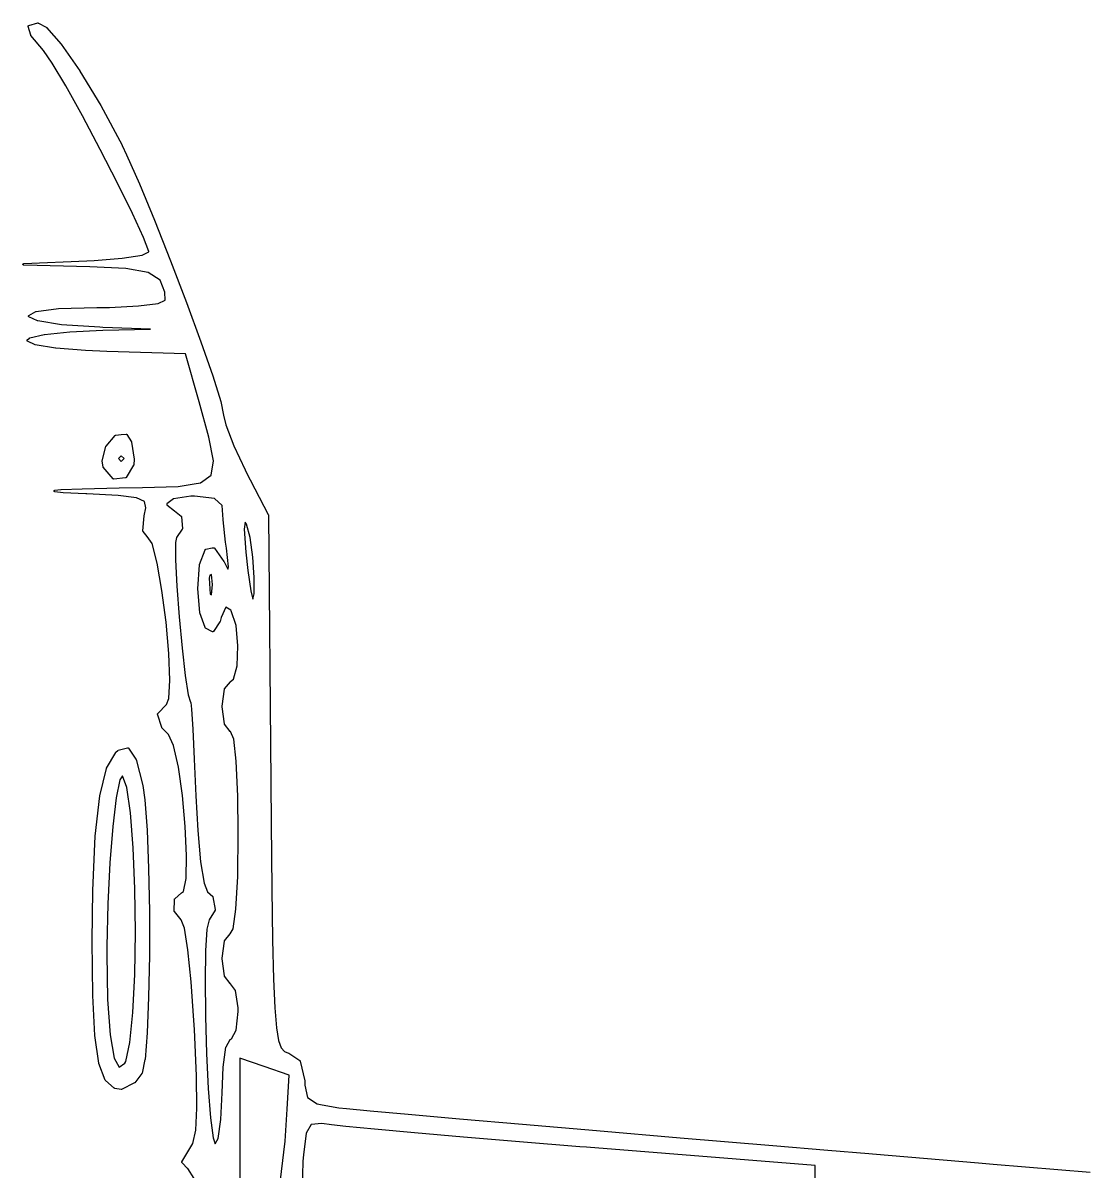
# Model space of a CAD drawing. Extents: x 0.3 to 75.7, y -92.2 to -1.9.
# Drawn here: x 0.27 to 6.94, y -67.1 to -59.92 of the extents above; entities that cross this region are included whole.
import ezdxf

# ---------------------------------------------------------------- set-up
doc = ezdxf.new("R2010")
doc.units = 0
doc.header["$MEASUREMENT"] = 0
doc.layers.add('BLACK', color=7, linetype='CONTINUOUS')

msp = doc.modelspace()

# ---------------------------------------------------------------- linework, layer by layer
at = {"layer": 'Black'}
for p, q in [((0.297938, -59.9436), (0.298051, -59.9431)), ((0.29798, -59.944), (0.297938, -59.9436)), ((0.297947, -59.9444), (0.29798, -59.944)), ((0.298072, -59.9449), (0.297947, -59.9444)), ((0.298051, -59.9431), (0.298091, -59.9427)), ((0.298123, -59.9453), (0.298072, -59.9449)), ((0.298091, -59.9427), (0.298258, -59.9423)), ((0.314114, -60.0006), (0.298123, -59.9453)), ((0.298258, -59.9423), (0.298353, -59.9419)), ((0.298353, -59.9419), (0.298619, -59.9415)), ((0.298619, -59.9415), (0.298818, -59.9411)), ((0.298818, -59.9411), (0.299099, -59.9408)), ((0.299099, -59.9408), (0.299321, -59.9405)), ((0.299321, -59.9405), (0.299706, -59.9402)), ((0.299706, -59.9402), (0.300041, -59.9399)), ((0.300041, -59.9399), (0.300401, -59.9397)), ((0.300401, -59.9397), (0.300723, -59.9394)), ((0.300723, -59.9394), (0.301179, -59.9393)), ((0.301179, -59.9393), (0.301611, -59.9391)), ((0.301611, -59.9391), (0.358599, -59.9236)), ((0.358599, -59.9236), (0.358782, -59.9236)), ((0.358782, -59.9236), (0.358951, -59.9235)), ((0.358951, -59.9235), (0.35964, -59.9235)), ((0.35964, -59.9235), (0.360328, -59.9234)), ((0.360328, -59.9234), (0.360505, -59.9235)), ((0.360505, -59.9235), (0.360687, -59.9235)), ((0.360687, -59.9235), (0.361346, -59.9237)), ((0.361346, -59.9237), (0.362007, -59.9239)), ((0.362007, -59.9239), (0.362154, -59.924)), ((0.362154, -59.924), (0.36233, -59.924)), ((0.36233, -59.924), (0.410286, -59.9505)), ((0.410286, -59.9505), (0.410953, -59.951)), ((0.410953, -59.951), (0.411606, -59.9515)), ((0.411606, -59.9515), (0.503874, -60.0553)), ((0.314189, -60.0007), (0.314114, -60.0006)), ((0.314219, -60.0009), (0.314189, -60.0007)), ((0.314571, -60.0015), (0.314219, -60.0009)), ((0.31488, -60.0021), (0.314571, -60.0015)), ((0.315002, -60.0022), (0.31488, -60.0021)), ((0.315088, -60.0024), (0.315002, -60.0022)), ((0.394014, -60.0964), (0.315088, -60.0024)), ((0.448294, -60.1741), (0.394014, -60.0964)), ((0.503874, -60.0553), (0.504031, -60.0556)), ((0.504031, -60.0556), (0.504242, -60.0558)), ((0.504242, -60.0558), (0.620932, -60.2234)), ((0.532831, -60.317), (0.448294, -60.1741)), ((0.620932, -60.2234), (0.621, -60.2236)), ((0.621, -60.2236), (0.621108, -60.2237)), ((0.621108, -60.2237), (0.751483, -60.4395)), ((0.636514, -60.504), (0.532831, -60.317)), ((0.751483, -60.4395), (0.751529, -60.4396)), ((0.751529, -60.4396), (0.751608, -60.4397)), ((0.751608, -60.4397), (0.884929, -60.688)), ((0.748144, -60.7135), (0.636514, -60.504)), ((0.884929, -60.688), (0.884961, -60.6881)), ((0.884961, -60.6881), (0.885022, -60.6882)), ((0.885022, -60.6882), (0.913396, -60.7467)), ((0.856609, -60.9243), (0.748144, -60.7135)), ((0.913396, -60.7467), (0.913419, -60.7467)), ((0.913419, -60.7467), (0.913468, -60.7468)), ((0.913468, -60.7468), (0.993813, -60.9278)), ((0.950782, -61.1151), (0.856609, -60.9243)), ((0.993813, -60.9278), (0.993829, -60.9279)), ((0.993829, -60.9279), (0.993863, -60.9279)), ((0.993863, -60.9279), (1.08797, -61.1554)), ((1.01953, -61.2644), (0.950782, -61.1151)), ((1.08797, -61.1554), (1.08798, -61.1554)), ((1.08798, -61.1554), (1.088, -61.1554)), ((1.088, -61.1554), (1.18833, -61.4092)), ((1.0516, -61.3506), (1.01953, -61.2644)), ((0.26998, -61.427), (0.663649, -61.4096)), ((0.663649, -61.4096), (0.663651, -61.4096)), ((0.663651, -61.4096), (0.71009, -61.4073)), ((0.71009, -61.4073), (0.886416, -61.3928)), ((0.886416, -61.3928), (1.00946, -61.3736)), ((1.00946, -61.3736), (1.05215, -61.3547)), ((1.05215, -61.3547), (1.0516, -61.3506)), ((1.18833, -61.4092), (1.18834, -61.4093)), ((1.18834, -61.4093), (1.18836, -61.4093)), ((1.18836, -61.4093), (1.28737, -61.6695)), ((0.265243, -61.4313), (0.265295, -61.4311)), ((0.265273, -61.432), (0.265243, -61.4313)), ((0.265256, -61.4327), (0.265273, -61.432)), ((0.265311, -61.4329), (0.265256, -61.4327)), ((0.265295, -61.4311), (0.265299, -61.431)), ((0.265299, -61.431), (0.265554, -61.4303)), ((0.265319, -61.433), (0.265311, -61.4329)), ((0.265588, -61.4337), (0.265319, -61.433)), ((0.265554, -61.4303), (0.265764, -61.4296)), ((0.26581, -61.4343), (0.265588, -61.4337)), ((0.265764, -61.4296), (0.26587, -61.4295)), ((0.265917, -61.4345), (0.26581, -61.4343)), ((0.26587, -61.4295), (0.265933, -61.4293)), ((0.265984, -61.4346), (0.265917, -61.4345)), ((0.265933, -61.4293), (0.266394, -61.4288)), ((0.266461, -61.4352), (0.265984, -61.4346)), ((0.266394, -61.4288), (0.266821, -61.4283)), ((0.266892, -61.4357), (0.266461, -61.4352)), ((0.266821, -61.4283), (0.266968, -61.4282)), ((0.267038, -61.4358), (0.266892, -61.4357)), ((0.266968, -61.4282), (0.267082, -61.428)), ((0.267157, -61.4359), (0.267038, -61.4358)), ((0.267082, -61.428), (0.267695, -61.4277)), ((0.267786, -61.4362), (0.267157, -61.4359)), ((0.267695, -61.4277), (0.268285, -61.4273)), ((0.268374, -61.4366), (0.267786, -61.4362)), ((0.268285, -61.4273), (0.268454, -61.4273)), ((0.268542, -61.4366), (0.268374, -61.4366)), ((0.268454, -61.4273), (0.268607, -61.4272)), ((0.268698, -61.4367), (0.268542, -61.4366)), ((0.268607, -61.4272), (0.269297, -61.4271)), ((0.269397, -61.4368), (0.268698, -61.4367)), ((0.269297, -61.4271), (0.26998, -61.427)), ((0.270076, -61.437), (0.269397, -61.4368)), ((0.683658, -61.4472), (0.270076, -61.437)), ((0.908085, -61.4582), (0.683658, -61.4472)), ((1.04836, -61.4833), (0.908085, -61.4582)), ((1.12259, -61.5298), (1.04836, -61.4833)), ((1.15134, -61.6062), (1.12259, -61.5298)), ((1.15402, -61.6566), (1.15134, -61.6062)), ((0.72735, -61.7014), (0.806929, -61.7006)), ((0.806929, -61.7006), (0.986705, -61.692)), ((0.986705, -61.692), (1.11092, -61.676)), ((1.11092, -61.676), (1.15402, -61.6566)), ((1.28737, -61.6695), (1.28737, -61.6695)), ((1.28737, -61.6695), (1.28739, -61.6695)), ((1.28739, -61.6695), (1.37754, -61.916)), ((0.300213, -61.7549), (0.300337, -61.7542)), ((0.300248, -61.7551), (0.300213, -61.7549)), ((0.300226, -61.7553), (0.300248, -61.7551)), ((0.300386, -61.7559), (0.300226, -61.7553)), ((0.300337, -61.7542), (0.300405, -61.7536)), ((0.300494, -61.7566), (0.300386, -61.7559)), ((0.300405, -61.7536), (0.300497, -61.7534)), ((0.300598, -61.7568), (0.300494, -61.7566)), ((0.300497, -61.7534), (0.300536, -61.7532)), ((0.300536, -61.7532), (0.300873, -61.7526)), ((0.300649, -61.757), (0.300598, -61.7568)), ((0.301018, -61.7575), (0.300649, -61.757)), ((0.300873, -61.7526), (0.301163, -61.752)), ((0.301344, -61.7581), (0.301018, -61.7575)), ((0.301163, -61.752), (0.301316, -61.7519)), ((0.301316, -61.7519), (0.301423, -61.7517)), ((0.301504, -61.7582), (0.301344, -61.7581)), ((0.301423, -61.7517), (0.301932, -61.7513)), ((0.301622, -61.7584), (0.301504, -61.7582)), ((0.302158, -61.7588), (0.301622, -61.7584)), ((0.301932, -61.7513), (0.30241, -61.7508)), ((0.30266, -61.7592), (0.302158, -61.7588)), ((0.30241, -61.7508), (0.302603, -61.7507)), ((0.302603, -61.7507), (0.302766, -61.7506)), ((0.302857, -61.7593), (0.30266, -61.7592)), ((0.302766, -61.7506), (0.345519, -61.7266)), ((0.303029, -61.7594), (0.302857, -61.7593)), ((0.356273, -61.7853), (0.303029, -61.7594)), ((0.345519, -61.7266), (0.345609, -61.7266)), ((0.345609, -61.7266), (0.345682, -61.7265)), ((0.345682, -61.7265), (0.346423, -61.7263)), ((0.346423, -61.7263), (0.347158, -61.726)), ((0.347158, -61.726), (0.34725, -61.726)), ((0.34725, -61.726), (0.347341, -61.726)), ((0.347341, -61.726), (0.487575, -61.7083)), ((0.487575, -61.7083), (0.487818, -61.7083)), ((0.487818, -61.7083), (0.488056, -61.7083)), ((0.488056, -61.7083), (0.727256, -61.7014)), ((0.727256, -61.7014), (0.727303, -61.7014)), ((0.727303, -61.7014), (0.72735, -61.7014)), ((0.356983, -61.7855), (0.356273, -61.7853)), ((0.357679, -61.7857), (0.356983, -61.7855)), ((0.505439, -61.809), (0.357679, -61.7857)), ((0.505661, -61.809), (0.505439, -61.809)), ((0.50588, -61.809), (0.505661, -61.809)), ((0.746667, -61.8252), (0.50588, -61.809)), ((0.559215, -61.8528), (0.765269, -61.8433)), ((0.746742, -61.8252), (0.746667, -61.8252)), ((0.746817, -61.8253), (0.746742, -61.8252)), ((0.765314, -61.8259), (0.746817, -61.8253)), ((0.765269, -61.8433), (0.765329, -61.8433)), ((0.765319, -61.8259), (0.765314, -61.8259)), ((0.765322, -61.8259), (0.765319, -61.8259)), ((1.06323, -61.8366), (0.765322, -61.8259)), ((0.765329, -61.8433), (0.765388, -61.8433)), ((0.765388, -61.8433), (1.06323, -61.8366)), ((0.290617, -61.9082), (0.290668, -61.9076)), ((0.2907, -61.9085), (0.290617, -61.9082)), ((0.290647, -61.9071), (0.290747, -61.9068)), ((0.290668, -61.9076), (0.290647, -61.9071)), ((0.290712, -61.9088), (0.2907, -61.9085)), ((0.290919, -61.9093), (0.290712, -61.9088)), ((0.290747, -61.9068), (0.290777, -61.9064)), ((0.290777, -61.9064), (0.291012, -61.9059)), ((0.291058, -61.9098), (0.290919, -61.9093)), ((0.291012, -61.9059), (0.291179, -61.9054)), ((0.291244, -61.9101), (0.291058, -61.9098)), ((0.291179, -61.9054), (0.291378, -61.9052)), ((0.291367, -61.9104), (0.291244, -61.9101)), ((0.291735, -61.9108), (0.291367, -61.9104)), ((0.291378, -61.9052), (0.291518, -61.9049)), ((0.291518, -61.9049), (0.291908, -61.9045)), ((0.292047, -61.9113), (0.291735, -61.9108)), ((0.291908, -61.9045), (0.292244, -61.9041)), ((0.292313, -61.9115), (0.292047, -61.9113)), ((0.292244, -61.9041), (0.305364, -61.8922)), ((0.292532, -61.9117), (0.292313, -61.9115)), ((0.293017, -61.912), (0.292532, -61.9117)), ((0.293465, -61.9123), (0.293017, -61.912)), ((0.340689, -61.9346), (0.293465, -61.9123)), ((0.305364, -61.8922), (0.305699, -61.892)), ((0.305699, -61.892), (0.305986, -61.8917)), ((0.305986, -61.8917), (0.30643, -61.8915)), ((0.30643, -61.8915), (0.306835, -61.8913)), ((0.306835, -61.8913), (0.307217, -61.8912)), ((0.307217, -61.8912), (0.307583, -61.891)), ((0.307583, -61.891), (0.398755, -61.8697)), ((0.398755, -61.8697), (0.399066, -61.8697)), ((0.399066, -61.8697), (0.399368, -61.8696)), ((0.399368, -61.8696), (0.558923, -61.8528)), ((0.558923, -61.8528), (0.559071, -61.8528)), ((0.559071, -61.8528), (0.559215, -61.8528)), ((1.37754, -61.916), (1.37755, -61.9161)), ((1.37755, -61.9161), (1.37756, -61.9161)), ((1.37756, -61.9161), (1.45131, -62.1289)), ((0.341364, -61.9348), (0.340689, -61.9346)), ((0.342042, -61.935), (0.341364, -61.9348)), ((0.469417, -61.9552), (0.342042, -61.935)), ((0.469608, -61.9552), (0.469417, -61.9552)), ((0.469789, -61.9552), (0.469608, -61.9552)), ((0.655864, -61.9705), (0.469789, -61.9552)), ((0.655963, -61.9705), (0.655864, -61.9705)), ((0.656059, -61.9705), (0.655963, -61.9705)), ((0.790528, -61.9763), (0.656059, -61.9705)), ((0.79056, -61.9763), (0.790528, -61.9763)), ((0.790595, -61.9763), (0.79056, -61.9763)), ((1.28206, -61.9907), (0.790595, -61.9763)), ((1.36606, -62.2919), (1.28206, -61.9907)), ((1.45131, -62.1289), (1.45132, -62.1289)), ((1.45132, -62.1289), (1.45136, -62.129)), ((1.45136, -62.129), (1.50116, -62.2881)), ((1.42687, -62.5111), (1.36606, -62.2919)), ((1.36606, -62.2919), (1.36606, -62.2919)), ((1.50116, -62.2881), (1.50118, -62.2883)), ((1.50118, -62.2883), (1.50127, -62.2885)), ((1.50127, -62.2885), (1.51958, -62.3737)), ((1.51958, -62.3737), (1.53283, -62.4347)), ((1.53283, -62.4347), (1.5834, -62.5669)), ((0.784583, -62.5687), (0.842493, -62.501)), ((0.842493, -62.501), (0.842609, -62.5009)), ((0.842609, -62.5009), (0.842692, -62.5008)), ((0.842692, -62.5008), (0.843277, -62.5003)), ((0.843277, -62.5003), (0.843834, -62.4999)), ((0.843834, -62.4999), (0.843975, -62.4998)), ((0.843975, -62.4998), (0.844096, -62.4997)), ((0.844096, -62.4997), (0.844791, -62.4995)), ((0.844791, -62.4995), (0.845472, -62.4993)), ((0.845472, -62.4993), (0.845621, -62.4993)), ((0.845621, -62.4993), (0.845765, -62.4993)), ((0.845765, -62.4993), (0.879272, -62.4957)), ((0.879272, -62.4957), (0.910427, -62.4924)), ((0.910427, -62.4924), (0.910611, -62.4924)), ((0.910611, -62.4924), (0.91079, -62.4924)), ((0.91079, -62.4924), (0.911475, -62.4925)), ((0.911475, -62.4925), (0.912159, -62.4925)), ((0.912159, -62.4925), (0.912325, -62.4926)), ((0.912325, -62.4926), (0.912509, -62.4926)), ((0.912509, -62.4926), (0.913118, -62.4929)), ((0.913118, -62.4929), (0.913746, -62.4932)), ((0.913746, -62.4932), (0.913879, -62.4933)), ((0.913879, -62.4933), (0.91404, -62.4934)), ((0.91404, -62.4934), (0.9145, -62.4939)), ((0.9145, -62.4939), (0.914997, -62.4944)), ((0.914997, -62.4944), (0.915077, -62.4946)), ((0.915077, -62.4946), (0.9152, -62.4947)), ((0.9152, -62.4947), (0.943722, -62.5406)), ((0.943722, -62.5406), (0.943772, -62.5407)), ((0.943772, -62.5407), (0.943856, -62.5408)), ((0.943856, -62.5408), (0.944095, -62.5415)), ((0.944095, -62.5415), (0.944369, -62.5422)), ((0.944369, -62.5422), (0.944373, -62.5423)), ((0.944373, -62.5423), (0.944417, -62.5424)), ((0.944417, -62.5424), (0.96094, -62.6484)), ((1.45632, -62.6593), (1.42687, -62.5111)), ((0.75962, -62.6605), (0.78355, -62.5706)), ((0.78355, -62.5706), (0.783655, -62.5704)), ((0.783655, -62.5704), (0.7837, -62.5702)), ((0.7837, -62.5702), (0.78402, -62.5696)), ((0.78402, -62.5696), (0.784283, -62.5691)), ((0.784283, -62.5691), (0.784457, -62.5689)), ((0.784457, -62.5689), (0.784583, -62.5687)), ((0.8798, -62.6279), (0.861472, -62.6462)), ((0.898128, -62.6462), (0.8798, -62.6279)), ((1.5834, -62.5669), (1.65452, -62.7165)), ((0.759471, -62.6622), (0.759525, -62.6616)), ((0.759534, -62.6624), (0.759471, -62.6622)), ((0.759519, -62.6609), (0.759599, -62.6607)), ((0.759525, -62.6616), (0.759519, -62.6609)), ((0.759536, -62.6627), (0.759534, -62.6624)), ((0.766007, -62.6973), (0.759536, -62.6627)), ((0.759599, -62.6607), (0.75962, -62.6605)), ((0.766165, -62.6977), (0.766007, -62.6973)), ((0.766248, -62.6981), (0.766165, -62.6977)), ((0.766466, -62.6985), (0.766248, -62.6981)), ((0.766618, -62.6989), (0.766466, -62.6985)), ((0.766909, -62.6992), (0.766618, -62.6989)), ((0.767137, -62.6996), (0.766909, -62.6992)), ((0.829382, -62.7717), (0.767137, -62.6996)), ((0.861472, -62.6462), (0.8798, -62.6645)), ((0.8798, -62.6645), (0.898128, -62.6462)), ((0.957191, -62.6863), (0.910694, -62.7637)), ((0.957285, -62.6861), (0.957191, -62.6863)), ((0.957433, -62.6859), (0.957285, -62.6861)), ((0.957594, -62.6853), (0.957433, -62.6859)), ((0.957813, -62.6847), (0.957594, -62.6853)), ((0.957818, -62.6845), (0.957813, -62.6847)), ((0.957886, -62.6842), (0.957818, -62.6845)), ((0.96098, -62.6496), (0.957886, -62.6842)), ((0.96094, -62.6484), (0.960928, -62.649)), ((0.960928, -62.649), (0.96098, -62.6496)), ((1.44245, -62.7494), (1.45632, -62.6593)), ((0.829888, -62.7722), (0.829382, -62.7717)), ((0.830355, -62.7726), (0.829888, -62.7722)), ((0.830556, -62.7727), (0.830355, -62.7726)), ((0.830727, -62.7728), (0.830556, -62.7727)), ((0.831344, -62.7731), (0.830727, -62.7728)), ((0.831938, -62.7733), (0.831344, -62.7731)), ((0.832159, -62.7733), (0.831938, -62.7733)), ((0.832367, -62.7734), (0.832159, -62.7733)), ((0.833013, -62.7734), (0.832367, -62.7734)), ((0.83367, -62.7735), (0.833013, -62.7734)), ((0.906912, -62.766), (0.83367, -62.7735)), ((0.907468, -62.7659), (0.906912, -62.766)), ((0.908035, -62.7658), (0.907468, -62.7659)), ((0.908297, -62.7657), (0.908035, -62.7658)), ((0.908583, -62.7656), (0.908297, -62.7657)), ((0.909047, -62.7652), (0.908583, -62.7656)), ((0.909554, -62.765), (0.909047, -62.7652)), ((0.909751, -62.7647), (0.909554, -62.765)), ((0.909992, -62.7646), (0.909751, -62.7647)), ((0.910314, -62.7641), (0.909992, -62.7646)), ((0.910694, -62.7637), (0.910314, -62.7641)), ((1.37406, -62.7981), (1.44245, -62.7494)), ((1.65452, -62.7165), (1.65897, -62.7259)), ((1.65897, -62.7259), (1.79864, -62.9949)), ((0.460046, -62.8481), (0.460177, -62.8476)), ((0.460081, -62.8484), (0.460046, -62.8481)), ((0.460051, -62.8487), (0.460081, -62.8484)), ((0.460192, -62.8493), (0.460051, -62.8487)), ((0.460177, -62.8476), (0.460243, -62.847)), ((0.460243, -62.847), (0.460365, -62.8467)), ((0.460365, -62.8467), (0.460425, -62.8464)), ((0.460425, -62.8464), (0.460747, -62.8459)), ((0.460747, -62.8459), (0.461014, -62.8454)), ((0.461014, -62.8454), (0.461213, -62.8452)), ((0.461213, -62.8452), (0.461361, -62.845)), ((0.461361, -62.845), (0.461838, -62.8446)), ((0.461838, -62.8446), (0.462271, -62.8442)), ((0.462271, -62.8442), (0.462522, -62.8441)), ((0.462522, -62.8441), (0.462741, -62.8439)), ((0.462741, -62.8439), (0.463316, -62.8438)), ((0.463316, -62.8438), (0.463862, -62.8435)), ((0.463862, -62.8435), (0.464134, -62.8435)), ((0.464134, -62.8435), (0.464398, -62.8434)), ((0.464398, -62.8434), (0.502718, -62.8384)), ((0.502718, -62.8384), (0.502955, -62.8385)), ((0.502955, -62.8385), (0.50319, -62.8384)), ((0.50319, -62.8384), (0.636029, -62.8338)), ((0.636029, -62.8338), (0.636064, -62.8339)), ((0.636064, -62.8339), (0.6361, -62.8338)), ((0.6361, -62.8338), (0.867, -62.8292)), ((0.867, -62.8292), (0.867012, -62.8292)), ((0.867012, -62.8292), (0.867022, -62.8292)), ((0.867022, -62.8292), (1.01238, -62.827)), ((1.01238, -62.827), (1.23493, -62.8199)), ((1.23493, -62.8199), (1.33623, -62.804)), ((1.33623, -62.804), (1.37406, -62.7981)), ((0.46027, -62.8499), (0.460192, -62.8493)), ((0.460396, -62.8501), (0.46027, -62.8499)), ((0.460461, -62.8504), (0.460396, -62.8501)), ((0.460795, -62.8509), (0.460461, -62.8504)), ((0.461069, -62.8514), (0.460795, -62.8509)), ((0.46127, -62.8516), (0.461069, -62.8514)), ((0.461423, -62.8518), (0.46127, -62.8516)), ((0.461904, -62.8522), (0.461423, -62.8518)), ((0.462346, -62.8526), (0.461904, -62.8522)), ((0.462601, -62.8527), (0.462346, -62.8526)), ((0.462821, -62.8528), (0.462601, -62.8527)), ((0.463395, -62.853), (0.462821, -62.8528)), ((0.463949, -62.8532), (0.463395, -62.853)), ((0.464223, -62.8533), (0.463949, -62.8532)), ((0.464487, -62.8533), (0.464223, -62.8533)), ((0.517149, -62.8592), (0.464487, -62.8533)), ((0.517298, -62.8592), (0.517149, -62.8592)), ((0.517444, -62.8592), (0.517298, -62.8592)), ((0.657546, -62.8665), (0.517444, -62.8592)), ((0.657565, -62.8665), (0.657546, -62.8665)), ((0.657584, -62.8665), (0.657565, -62.8665)), ((0.664075, -62.8668), (0.657584, -62.8665)), ((0.664077, -62.8668), (0.664075, -62.8668)), ((0.86128, -62.8767), (0.664077, -62.8668)), ((0.975473, -62.89), (0.86128, -62.8767)), ((1.02478, -62.9131), (0.975473, -62.89)), ((1.03288, -62.9527), (1.02478, -62.9131)), ((1.20586, -62.8968), (1.16451, -62.9279)), ((1.3141, -62.8802), (1.20586, -62.8968)), ((1.33673, -62.8798), (1.3141, -62.8802)), ((1.46228, -62.8961), (1.33673, -62.8798)), ((1.51034, -62.938), (1.46228, -62.8961)), ((1.02223, -63.0029), (1.03288, -62.9527)), ((1.16451, -62.9279), (1.16539, -62.9351)), ((1.16539, -62.9351), (1.21308, -62.9725)), ((1.21308, -62.9725), (1.21311, -62.9725)), ((1.21311, -62.9725), (1.21315, -62.9725)), ((1.21315, -62.9725), (1.25456, -63.0061)), ((1.51036, -62.9386), (1.51034, -62.938)), ((1.51038, -62.9386), (1.51036, -62.9386)), ((1.51037, -62.9387), (1.51038, -62.9386)), ((1.51689, -63.0273), (1.51037, -62.9387)), ((1.01544, -63.0973), (1.02214, -63.0036)), ((1.02214, -63.0036), (1.02222, -63.0033)), ((1.02222, -63.0033), (1.02223, -63.0029)), ((1.25456, -63.0061), (1.25475, -63.0063)), ((1.25475, -63.0063), (1.25498, -63.0065)), ((1.25498, -63.0065), (1.25532, -63.007)), ((1.25532, -63.007), (1.2557, -63.0074)), ((1.2557, -63.0074), (1.2558, -63.0077)), ((1.2558, -63.0077), (1.25596, -63.0079)), ((1.25596, -63.0079), (1.25611, -63.0085)), ((1.25611, -63.0085), (1.25632, -63.009)), ((1.25632, -63.009), (1.25633, -63.0093)), ((1.25633, -63.0093), (1.2564, -63.0096)), ((1.2564, -63.0096), (1.26225, -63.0828)), ((1.51691, -63.0274), (1.51689, -63.0273)), ((1.51691, -63.0275), (1.51691, -63.0274)), ((1.53237, -63.1678), (1.51691, -63.0275)), ((1.65343, -63.0423), (1.64784, -63.0859)), ((1.6631, -63.0548), (1.65343, -63.0423)), ((1.6845, -63.1386), (1.6631, -63.0548)), ((1.79864, -62.9949), (1.79873, -62.9952)), ((1.79873, -62.9952), (1.79888, -62.9955)), ((1.79888, -62.9955), (1.79899, -62.996)), ((1.79899, -62.996), (1.79916, -62.9966)), ((1.79916, -62.9966), (1.79914, -62.9969)), ((1.79914, -62.9969), (1.7992, -62.9972)), ((1.7992, -62.9972), (1.8145, -64.6686)), ((1.01543, -63.0977), (1.01546, -63.0975)), ((1.01555, -63.0984), (1.01543, -63.0977)), ((1.01546, -63.0975), (1.01544, -63.0973)), ((1.01562, -63.0991), (1.01555, -63.0984)), ((1.0157, -63.0992), (1.01562, -63.0991)), ((1.01573, -63.0994), (1.0157, -63.0992)), ((1.01607, -63.1), (1.01573, -63.0994)), ((1.01638, -63.1006), (1.01607, -63.1)), ((1.0165, -63.1007), (1.01638, -63.1006)), ((1.01659, -63.1009), (1.0165, -63.1007)), ((1.04236, -63.1318), (1.01659, -63.1009)), ((1.07254, -63.1773), (1.04236, -63.1318)), ((1.26138, -63.086), (1.22463, -63.1393)), ((1.26174, -63.0852), (1.26138, -63.086)), ((1.26208, -63.0845), (1.26174, -63.0852)), ((1.26209, -63.0845), (1.26208, -63.0845)), ((1.2621, -63.0844), (1.26209, -63.0845)), ((1.26217, -63.0836), (1.2621, -63.0844)), ((1.26225, -63.0828), (1.26217, -63.0836)), ((1.64784, -63.0859), (1.65796, -63.2299)), ((1.10416, -63.2986), (1.07254, -63.1773)), ((1.22463, -63.1393), (1.21863, -63.1691)), ((1.21863, -63.1691), (1.21929, -63.2784)), ((1.40798, -63.2119), (1.44797, -63.2044)), ((1.44797, -63.2044), (1.45821, -63.2025)), ((1.45821, -63.2025), (1.45848, -63.2025)), ((1.45848, -63.2025), (1.45873, -63.2024)), ((1.45873, -63.2024), (1.45934, -63.2025)), ((1.45934, -63.2025), (1.45995, -63.2025)), ((1.45995, -63.2025), (1.4602, -63.2025)), ((1.4602, -63.2025), (1.46046, -63.2026)), ((1.46046, -63.2026), (1.46101, -63.2028)), ((1.46101, -63.2028), (1.46158, -63.203)), ((1.46158, -63.203), (1.46179, -63.2032)), ((1.46179, -63.2032), (1.46203, -63.2033)), ((1.46203, -63.2033), (1.46246, -63.2037)), ((1.46246, -63.2037), (1.46293, -63.2041)), ((1.46293, -63.2041), (1.46306, -63.2044)), ((1.46306, -63.2044), (1.46325, -63.2045)), ((1.46325, -63.2045), (1.52066, -63.2878)), ((1.53238, -63.1679), (1.53237, -63.1678)), ((1.5371, -63.2056), (1.53238, -63.1679)), ((1.53238, -63.1679), (1.53238, -63.1679)), ((1.54945, -63.3224), (1.5371, -63.2056)), ((1.70123, -63.2611), (1.6845, -63.1386)), ((1.21929, -63.2784), (1.22798, -63.4425)), ((1.3693, -63.3083), (1.40422, -63.2151)), ((1.40422, -63.2151), (1.40464, -63.2144)), ((1.40464, -63.2144), (1.40503, -63.2137)), ((1.40503, -63.2137), (1.40507, -63.2136)), ((1.40507, -63.2136), (1.4051, -63.2136)), ((1.4051, -63.2136), (1.40574, -63.2131)), ((1.40574, -63.2131), (1.40635, -63.2125)), ((1.40635, -63.2125), (1.4064, -63.2125)), ((1.4064, -63.2125), (1.40644, -63.2125)), ((1.40644, -63.2125), (1.40722, -63.2122)), ((1.40722, -63.2122), (1.40798, -63.2119)), ((1.65796, -63.2299), (1.67101, -63.3445)), ((1.71089, -63.3894), (1.70123, -63.2611)), ((1.1342, -63.4708), (1.10416, -63.2986)), ((1.35742, -63.4586), (1.369, -63.3097)), ((1.369, -63.3097), (1.36918, -63.309)), ((1.36918, -63.309), (1.3693, -63.3083)), ((1.52066, -63.2878), (1.52085, -63.2882)), ((1.52085, -63.2882), (1.52112, -63.2886)), ((1.52112, -63.2886), (1.52222, -63.2911)), ((1.52222, -63.2911), (1.5458, -63.3357)), ((1.5458, -63.3357), (1.54945, -63.3224)), ((1.67101, -63.3445), (1.68981, -63.4718)), ((1.43443, -63.374), (1.42869, -63.3936)), ((1.42869, -63.3936), (1.43516, -63.4939)), ((1.44456, -63.3705), (1.43443, -63.374)), ((1.45095, -63.4336), (1.44456, -63.3705)), ((1.71129, -63.4905), (1.71089, -63.3894)), ((1.15953, -63.6674), (1.1342, -63.4708)), ((1.22798, -63.4425), (1.24246, -63.635)), ((1.35746, -63.459), (1.35742, -63.4586)), ((1.35742, -63.4595), (1.35746, -63.459)), ((1.3709, -63.608), (1.35742, -63.4595)), ((1.43516, -63.4939), (1.44381, -63.4981)), ((1.44381, -63.4981), (1.45095, -63.4336)), ((1.68981, -63.4718), (1.7029, -63.5232)), ((1.7029, -63.5232), (1.71129, -63.4905)), ((1.24246, -63.635), (1.26051, -63.83)), ((1.37107, -63.6086), (1.3709, -63.608)), ((1.37118, -63.6093), (1.37107, -63.6086)), ((1.40447, -63.702), (1.37118, -63.6093)), ((1.53297, -63.5735), (1.50457, -63.6393)), ((1.56465, -63.5925), (1.53297, -63.5735)), ((1.56732, -63.5966), (1.56465, -63.5925)), ((1.59707, -63.6878), (1.56732, -63.5966)), ((1.17724, -63.8628), (1.15953, -63.6674)), ((1.40451, -63.7021), (1.40447, -63.702)), ((1.40453, -63.7022), (1.40451, -63.7021)), ((1.40495, -63.7028), (1.40453, -63.7022)), ((1.40534, -63.7035), (1.40495, -63.7028)), ((1.40539, -63.7036), (1.40534, -63.7035)), ((1.40543, -63.7036), (1.40539, -63.7036)), ((1.40606, -63.7041), (1.40543, -63.7036)), ((1.40666, -63.7046), (1.40606, -63.7041)), ((1.40673, -63.7047), (1.40666, -63.7046)), ((1.40679, -63.7047), (1.40673, -63.7047)), ((1.4492, -63.7278), (1.40679, -63.7047)), ((1.49653, -63.6656), (1.45573, -63.7262)), ((1.49683, -63.6649), (1.49653, -63.6656)), ((1.49717, -63.6642), (1.49683, -63.6649)), ((1.50457, -63.6393), (1.49717, -63.6642)), ((1.60916, -63.8149), (1.59707, -63.6878)), ((1.44939, -63.7278), (1.4492, -63.7278)), ((1.44955, -63.7279), (1.44939, -63.7278)), ((1.4502, -63.7281), (1.44955, -63.7279)), ((1.45084, -63.7283), (1.4502, -63.7281)), ((1.45105, -63.7283), (1.45084, -63.7283)), ((1.45124, -63.7284), (1.45105, -63.7283)), ((1.45191, -63.7283), (1.45124, -63.7284)), ((1.45258, -63.7283), (1.45191, -63.7283)), ((1.45277, -63.7282), (1.45258, -63.7283)), ((1.45297, -63.7282), (1.45277, -63.7282)), ((1.45357, -63.7279), (1.45297, -63.7282)), ((1.4542, -63.7276), (1.45357, -63.7279)), ((1.45435, -63.7275), (1.4542, -63.7276)), ((1.45453, -63.7274), (1.45435, -63.7275)), ((1.45499, -63.7269), (1.45453, -63.7274)), ((1.4555, -63.7265), (1.45499, -63.7269)), ((1.45559, -63.7263), (1.4555, -63.7265)), ((1.45573, -63.7262), (1.45559, -63.7263)), ((1.26051, -63.83), (1.27988, -64.0012)), ((1.60394, -63.9398), (1.60916, -63.8149)), ((1.1844, -64.0311), (1.17724, -63.8628)), ((1.58235, -64.0236), (1.60394, -63.9398)), ((1.17816, -64.1459), (1.1844, -64.0311)), ((1.27988, -64.0012), (1.29829, -64.1226)), ((1.52604, -64.0842), (1.56171, -64.0401)), ((1.56171, -64.0401), (1.56213, -64.0397)), ((1.56213, -64.0397), (1.5625, -64.0393)), ((1.5625, -64.0393), (1.58235, -64.0236)), ((1.29829, -64.1226), (1.31351, -64.1686)), ((1.50985, -64.193), (1.52498, -64.0866)), ((1.52498, -64.0866), (1.52513, -64.0862)), ((1.52513, -64.0862), (1.5252, -64.0857)), ((1.5252, -64.0857), (1.5254, -64.0854)), ((1.5254, -64.0854), (1.52552, -64.085)), ((1.52552, -64.085), (1.52581, -64.0846)), ((1.52581, -64.0846), (1.52604, -64.0842)), ((1.10838, -64.2377), (1.16198, -64.182)), ((1.16198, -64.182), (1.17816, -64.1459)), ((1.31351, -64.1686), (1.31358, -64.1691)), ((1.31358, -64.1691), (1.31373, -64.1696)), ((1.31373, -64.1696), (1.31882, -64.2118)), ((1.31882, -64.2118), (1.31881, -64.212)), ((1.31881, -64.212), (1.31885, -64.2121)), ((1.31885, -64.2121), (1.32673, -64.3368)), ((1.5098, -64.1937), (1.50987, -64.1933)), ((1.5098, -64.1956), (1.5098, -64.1937)), ((1.50986, -64.1959), (1.5098, -64.1956)), ((1.50987, -64.1933), (1.50985, -64.193)), ((1.50985, -64.1963), (1.50986, -64.1959)), ((1.52456, -64.3033), (1.50985, -64.1963)), ((1.10699, -64.2409), (1.107, -64.2408)), ((1.10709, -64.2417), (1.10699, -64.2409)), ((1.107, -64.2408), (1.10719, -64.24)), ((1.107, -64.2408), (1.107, -64.2408)), ((1.10718, -64.2425), (1.10709, -64.2417)), ((1.10719, -64.2426), (1.10718, -64.2425)), ((1.10719, -64.24), (1.10739, -64.2392)), ((1.1072, -64.2426), (1.10719, -64.2426)), ((1.13275, -64.3272), (1.1072, -64.2426)), ((1.10739, -64.2392), (1.10741, -64.2391)), ((1.10741, -64.2391), (1.10785, -64.2385)), ((1.10741, -64.2391), (1.10741, -64.2391)), ((1.10785, -64.2385), (1.10834, -64.2377)), ((1.10834, -64.2377), (1.10837, -64.2377)), ((1.10837, -64.2377), (1.10838, -64.2377)), ((1.1329, -64.3274), (1.13275, -64.3272)), ((1.13298, -64.3278), (1.1329, -64.3274)), ((1.13329, -64.3282), (1.13298, -64.3278)), ((1.13354, -64.3287), (1.13329, -64.3282)), ((1.13377, -64.3289), (1.13354, -64.3287)), ((1.13396, -64.3292), (1.13377, -64.3289)), ((1.17439, -64.3707), (1.13396, -64.3292)), ((1.32673, -64.3368), (1.32673, -64.3368)), ((1.32673, -64.3368), (1.32674, -64.3369)), ((1.32674, -64.3369), (1.3361, -64.5242)), ((1.5247, -64.3037), (1.52456, -64.3033)), ((1.52476, -64.3041), (1.5247, -64.3037)), ((1.52496, -64.3045), (1.52476, -64.3041)), ((1.52509, -64.3049), (1.52496, -64.3045)), ((1.52536, -64.3053), (1.52509, -64.3049)), ((1.52557, -64.3057), (1.52536, -64.3053)), ((1.56103, -64.3511), (1.52557, -64.3057)), ((1.56138, -64.3514), (1.56103, -64.3511)), ((1.56168, -64.3518), (1.56138, -64.3514)), ((1.56185, -64.3519), (1.56168, -64.3518)), ((1.58273, -64.3983), (1.56185, -64.3519)), ((1.20713, -64.439), (1.17439, -64.3707)), ((1.59898, -64.5367), (1.58273, -64.3983)), ((0.788477, -64.5807), (0.845274, -64.4824)), ((0.845274, -64.4824), (0.845756, -64.4818)), ((0.845756, -64.4818), (0.846212, -64.4812)), ((0.846212, -64.4812), (0.858468, -64.4699)), ((0.858468, -64.4699), (0.858748, -64.4697)), ((0.858748, -64.4697), (0.858983, -64.4695)), ((0.858983, -64.4695), (0.859474, -64.4692)), ((0.859474, -64.4692), (0.859929, -64.4689)), ((0.859929, -64.4689), (0.860252, -64.4689)), ((0.860252, -64.4689), (0.860555, -64.4687)), ((0.860555, -64.4687), (0.886162, -64.4618)), ((0.886162, -64.4618), (0.918954, -64.4529)), ((0.918954, -64.4529), (0.919438, -64.4529)), ((0.919438, -64.4529), (0.919911, -64.4528)), ((0.919911, -64.4528), (0.920301, -64.4528)), ((0.920301, -64.4528), (0.920683, -64.4528)), ((0.920683, -64.4528), (0.921149, -64.4529)), ((0.921149, -64.4529), (0.921638, -64.453)), ((0.921638, -64.453), (0.921988, -64.4531)), ((0.921988, -64.4531), (0.922362, -64.4532)), ((0.922362, -64.4532), (0.922762, -64.4535)), ((0.922762, -64.4535), (0.923198, -64.4537)), ((0.923198, -64.4537), (0.923468, -64.454)), ((0.923468, -64.454), (0.923786, -64.4542)), ((0.923786, -64.4542), (0.924064, -64.4546)), ((0.924064, -64.4546), (0.924405, -64.455)), ((0.924405, -64.455), (0.971305, -64.5245)), ((1.23723, -64.5748), (1.20713, -64.439)), ((0.971305, -64.5245), (0.971632, -64.5253)), ((0.971632, -64.5253), (0.972004, -64.5261)), ((0.972004, -64.5261), (1.01371, -64.6891)), ((1.3361, -64.5242), (1.3361, -64.5242)), ((1.3361, -64.5242), (1.3361, -64.5242)), ((1.3361, -64.5242), (1.34583, -64.7542)), ((1.60881, -64.7552), (1.59898, -64.5367)), ((0.745869, -64.7532), (0.787952, -64.5821)), ((0.787952, -64.5821), (0.788235, -64.5814)), ((0.788235, -64.5814), (0.788477, -64.5807)), ((0.886704, -64.6282), (0.869876, -64.6523)), ((0.913922, -64.701), (0.886704, -64.6282)), ((1.26226, -64.752), (1.23723, -64.5748)), ((0.869876, -64.6523), (0.847513, -64.7658)), ((0.93746, -64.8604), (0.913922, -64.701)), ((1.01371, -64.6891), (1.01373, -64.6894)), ((1.01373, -64.6894), (1.01381, -64.6896)), ((1.01381, -64.6896), (1.02631, -64.7783)), ((1.8145, -64.6686), (1.81693, -64.9286)), ((0.717447, -65.0054), (0.745755, -64.7539)), ((0.745755, -64.7539), (0.745848, -64.7536)), ((0.745848, -64.7536), (0.745869, -64.7532)), ((0.847513, -64.7658), (0.826368, -64.9451)), ((1.02631, -64.7783), (1.0263, -64.7785)), ((1.0263, -64.7785), (1.02634, -64.7786)), ((1.02634, -64.7786), (1.04079, -64.9682)), ((1.27998, -64.9445), (1.26226, -64.752)), ((1.34583, -64.7542), (1.35778, -64.9705)), ((1.6114, -64.983), (1.60881, -64.7552)), ((0.954505, -65.0788), (0.93746, -64.8604)), ((1.81693, -64.9286), (1.82126, -65.3339)), ((0.826368, -64.9451), (0.808375, -65.1715)), ((1.04079, -64.9682), (1.04078, -64.9683)), ((1.04078, -64.9683), (1.0408, -64.9683)), ((1.0408, -64.9683), (1.05044, -65.208)), ((1.28827, -65.1261), (1.27998, -64.9445)), ((1.35778, -64.9705), (1.37593, -65.1653)), ((1.60749, -65.2579), (1.6114, -64.983)), ((0.701952, -65.3452), (0.717421, -65.0057)), ((0.717421, -65.0057), (0.717458, -65.0056)), ((0.717458, -65.0056), (0.717447, -65.0054)), ((0.96478, -65.3342), (0.954505, -65.0788)), ((1.28502, -65.2708), (1.28827, -65.1261)), ((0.808375, -65.1715), (0.795285, -65.4271)), ((1.05044, -65.208), (1.05044, -65.208)), ((1.05044, -65.208), (1.05045, -65.2081)), ((1.05045, -65.2081), (1.05533, -65.4761)), ((1.37593, -65.1653), (1.39701, -65.2998)), ((1.26851, -65.3513), (1.28502, -65.2708)), ((1.59635, -65.4622), (1.60749, -65.2579)), ((0.698211, -65.6594), (0.701947, -65.3453)), ((0.701947, -65.3453), (0.701963, -65.3452)), ((0.701963, -65.3452), (0.701952, -65.3452)), ((0.968071, -65.6052), (0.96478, -65.3342)), ((1.25701, -65.3602), (1.25711, -65.3601)), ((1.25711, -65.3601), (1.25718, -65.36)), ((1.25718, -65.36), (1.26851, -65.3513)), ((1.39701, -65.2998), (1.41804, -65.3526)), ((1.41804, -65.3526), (1.45122, -65.3824)), ((1.82126, -65.3339), (1.82125, -65.3339)), ((1.82125, -65.3339), (1.82597, -65.6535)), ((0.795285, -65.4271), (0.788835, -65.6943)), ((1.21116, -65.4733), (1.21188, -65.4007)), ((1.21188, -65.4007), (1.21195, -65.4004)), ((1.21195, -65.4), (1.21211, -65.3995)), ((1.21195, -65.4004), (1.21195, -65.4)), ((1.21211, -65.3995), (1.2122, -65.399)), ((1.2122, -65.399), (1.2124, -65.3987)), ((1.2124, -65.3987), (1.21253, -65.3983)), ((1.21253, -65.3983), (1.21284, -65.398)), ((1.21284, -65.398), (1.21308, -65.3975)), ((1.21308, -65.3975), (1.21339, -65.3973)), ((1.21339, -65.3973), (1.21364, -65.397)), ((1.21364, -65.397), (1.25701, -65.3602)), ((1.45122, -65.3824), (1.45171, -65.383)), ((1.45171, -65.383), (1.4522, -65.3836)), ((1.4522, -65.3836), (1.45223, -65.3837)), ((1.45223, -65.3837), (1.45229, -65.3838)), ((1.45229, -65.3838), (1.45254, -65.3845)), ((1.45254, -65.3845), (1.4528, -65.3853)), ((1.4528, -65.3853), (1.46694, -65.4643)), ((1.05533, -65.4761), (1.05533, -65.4762)), ((1.05533, -65.4762), (1.05533, -65.4762)), ((1.05533, -65.4762), (1.05551, -65.751)), ((1.21144, -65.475), (1.21116, -65.4733)), ((1.21149, -65.4751), (1.21144, -65.475)), ((1.21229, -65.4765), (1.21149, -65.4751)), ((1.25411, -65.5274), (1.21229, -65.4765)), ((1.4663, -65.4678), (1.43018, -65.5275)), ((1.46632, -65.4678), (1.4663, -65.4678)), ((1.46636, -65.4677), (1.46632, -65.4678)), ((1.46663, -65.4669), (1.46636, -65.4677)), ((1.46692, -65.4662), (1.46663, -65.4669)), ((1.46693, -65.4661), (1.46692, -65.4662)), ((1.46695, -65.4661), (1.46693, -65.4661)), ((1.46694, -65.4643), (1.46694, -65.4644)), ((1.46694, -65.4644), (1.46696, -65.4645)), ((1.46696, -65.4645), (1.46694, -65.4653)), ((1.46694, -65.4653), (1.46695, -65.4661)), ((1.57901, -65.584), (1.59635, -65.4622)), ((1.27409, -65.5803), (1.25411, -65.5274)), ((1.42925, -65.5285), (1.41501, -65.5857)), ((1.42939, -65.5284), (1.42925, -65.5285)), ((1.42979, -65.528), (1.42939, -65.5284)), ((1.42995, -65.5277), (1.42979, -65.528)), ((1.43018, -65.5275), (1.42995, -65.5277)), ((0.964169, -65.87), (0.968071, -65.6052)), ((1.29581, -65.7161), (1.27409, -65.5803)), ((1.41501, -65.5857), (1.4066, -65.7209)), ((1.52604, -65.659), (1.56145, -65.6152)), ((1.56145, -65.6152), (1.57901, -65.584)), ((0.698211, -65.6595), (0.69822, -65.6594)), ((0.69822, -65.6594), (0.698211, -65.6594)), ((0.701706, -66.0004), (0.698211, -65.6595)), ((0.788835, -65.6943), (0.788522, -65.741)), ((1.31663, -65.9152), (1.29581, -65.7161)), ((1.50985, -65.7678), (1.52498, -65.6614)), ((1.52498, -65.6614), (1.52513, -65.661)), ((1.52513, -65.661), (1.5252, -65.6605)), ((1.5252, -65.6605), (1.5254, -65.6602)), ((1.5254, -65.6602), (1.52552, -65.6598)), ((1.52552, -65.6598), (1.52581, -65.6594)), ((1.52581, -65.6594), (1.52604, -65.659)), ((1.82597, -65.6535), (1.82598, -65.6535)), ((1.82598, -65.6535), (1.83179, -65.8979)), ((0.788522, -65.741), (0.793492, -66.0263)), ((1.05551, -65.7511), (1.05102, -66.011)), ((1.05551, -65.751), (1.0555, -65.7511)), ((1.0555, -65.7511), (1.05551, -65.7511)), ((1.4066, -65.7209), (1.40389, -65.9105)), ((1.5098, -65.7685), (1.50987, -65.7681)), ((1.5098, -65.7704), (1.5098, -65.7685)), ((1.50986, -65.7707), (1.5098, -65.7704)), ((1.50987, -65.7681), (1.50985, -65.7678)), ((1.50985, -65.7711), (1.50986, -65.7707)), ((1.52456, -65.8781), (1.50985, -65.7711)), ((0.952873, -66.1074), (0.964169, -65.87)), ((1.33413, -66.1579), (1.31663, -65.9152)), ((1.40389, -65.9105), (1.40605, -66.1139)), ((1.5247, -65.8785), (1.52456, -65.8781)), ((1.52476, -65.879), (1.5247, -65.8785)), ((1.52496, -65.8793), (1.52476, -65.879)), ((1.52509, -65.8797), (1.52496, -65.8793)), ((1.52536, -65.8801), (1.52509, -65.8797)), ((1.52557, -65.8805), (1.52536, -65.8801)), ((1.56103, -65.9259), (1.52557, -65.8805)), ((1.56138, -65.9262), (1.56103, -65.9259)), ((1.56168, -65.9266), (1.56138, -65.9262)), ((1.56202, -65.9268), (1.56168, -65.9266)), ((1.56232, -65.927), (1.56202, -65.9268)), ((1.56261, -65.9271), (1.56232, -65.927)), ((1.59442, -65.9695), (1.56261, -65.9271)), ((1.83179, -65.8979), (1.8394, -66.0774)), ((0.701726, -66.0005), (0.701706, -66.0004)), ((0.701713, -66.0006), (0.701726, -66.0005)), ((0.714933, -66.2515), (0.701713, -66.0006)), ((1.61097, -66.0777), (1.59442, -65.9695)), ((0.793492, -66.0263), (0.809732, -66.2464)), ((1.05101, -66.0112), (1.0419, -66.2346)), ((1.05102, -66.011), (1.051, -66.0111)), ((1.051, -66.0111), (1.05101, -66.0112)), ((1.8394, -66.0774), (1.84947, -66.2023)), ((0.934002, -66.2955), (0.952873, -66.1074)), ((1.40605, -66.1139), (1.40625, -66.132)), ((1.40625, -66.132), (1.41304, -66.363)), ((1.59877, -66.2166), (1.61139, -66.1004)), ((1.61139, -66.1004), (1.61097, -66.0777)), ((1.33721, -66.2136), (1.33413, -66.1579)), ((1.35014, -66.502), (1.33721, -66.2136)), ((1.33721, -66.2136), (1.33721, -66.2136)), ((1.56893, -66.2725), (1.59877, -66.2166)), ((1.84947, -66.2023), (1.86266, -66.2826)), ((0.714985, -66.2517), (0.714933, -66.2515)), ((0.714978, -66.2519), (0.714985, -66.2517)), ((0.740081, -66.424), (0.714978, -66.2519)), ((0.809732, -66.2464), (0.835594, -66.3917)), ((1.04189, -66.2348), (1.02821, -66.4)), ((1.0419, -66.2346), (1.04188, -66.2347)), ((1.04188, -66.2347), (1.04189, -66.2348)), ((1.53471, -66.3226), (1.56125, -66.2759)), ((1.56125, -66.2759), (1.56146, -66.2757)), ((1.56146, -66.2757), (1.56161, -66.2754)), ((1.56161, -66.2754), (1.56201, -66.275)), ((1.56201, -66.275), (1.56236, -66.2746)), ((1.56236, -66.2746), (1.56264, -66.2744)), ((1.56264, -66.2744), (1.56288, -66.2742)), ((1.56288, -66.2742), (1.56339, -66.274)), ((1.56339, -66.274), (1.56386, -66.2737)), ((1.56386, -66.2737), (1.56418, -66.2737)), ((1.56418, -66.2737), (1.56448, -66.2735)), ((1.56448, -66.2735), (1.56893, -66.2725)), ((1.86266, -66.2826), (1.87934, -66.3286)), ((0.907458, -66.4128), (0.934002, -66.2955)), ((1.41304, -66.363), (1.42363, -66.5814)), ((1.51593, -66.4479), (1.53411, -66.3243)), ((1.53411, -66.3243), (1.53412, -66.3243)), ((1.53412, -66.3242), (1.5344, -66.3234)), ((1.53412, -66.3243), (1.53412, -66.3242)), ((1.5344, -66.3234), (1.53465, -66.3227)), ((1.53465, -66.3227), (1.53469, -66.3226)), ((1.53469, -66.3226), (1.53471, -66.3226)), ((1.87934, -66.3286), (1.89967, -66.3509)), ((1.89967, -66.3509), (1.92566, -66.3613)), ((1.92566, -66.3613), (1.92609, -66.3616)), ((1.92609, -66.3616), (1.92655, -66.3618)), ((1.92655, -66.3618), (1.99687, -66.4082)), ((0.74025, -66.4245), (0.740081, -66.424)), ((0.740346, -66.4251), (0.74025, -66.4245)), ((0.779488, -66.5297), (0.740346, -66.4251)), ((0.835594, -66.3917), (0.866815, -66.4492)), ((0.866815, -66.4492), (0.902195, -66.424)), ((0.902195, -66.424), (0.907458, -66.4128)), ((1.02811, -66.4006), (1.0099, -66.486)), ((1.02812, -66.4003), (1.02811, -66.4006)), ((1.02821, -66.4), (1.02812, -66.4003)), ((1.77386, -66.4455), (1.6214, -66.3923)), ((1.6214, -66.3923), (1.6214, -67.0938)), ((1.99687, -66.4082), (1.99698, -66.4083)), ((1.99698, -66.4083), (1.99712, -66.4083)), ((1.99712, -66.4083), (1.99761, -66.4089)), ((1.99761, -66.4089), (1.99813, -66.4094)), ((1.99813, -66.4094), (1.9982, -66.4095)), ((1.9982, -66.4095), (1.99831, -66.4096)), ((1.99831, -66.4096), (1.99859, -66.4103)), ((1.99859, -66.4103), (1.99891, -66.4109)), ((1.99891, -66.4109), (1.99893, -66.4111)), ((1.99893, -66.4111), (1.99899, -66.4112)), ((1.99899, -66.4112), (2.02767, -66.5341)), ((1.00896, -66.488), (0.963788, -66.546)), ((1.00908, -66.4878), (1.00896, -66.488)), ((1.00925, -66.4876), (1.00908, -66.4878)), ((1.00948, -66.487), (1.00925, -66.4876)), ((1.00977, -66.4865), (1.00948, -66.487)), ((1.00981, -66.4862), (1.00977, -66.4865)), ((1.0099, -66.486), (1.00981, -66.4862)), ((1.35313, -66.7057), (1.35014, -66.502)), ((1.5098, -66.6084), (1.51588, -66.4485)), ((1.51588, -66.4485), (1.51594, -66.4482)), ((1.51594, -66.4482), (1.51593, -66.4479)), ((1.92938, -66.4997), (1.77386, -66.4455)), ((1.91621, -66.7108), (1.92938, -66.4997)), ((0.779673, -66.53), (0.779488, -66.5297)), ((0.77979, -66.5304), (0.779673, -66.53)), ((0.780111, -66.5308), (0.77979, -66.5304)), ((0.78037, -66.5312), (0.780111, -66.5308)), ((0.780647, -66.5314), (0.78037, -66.5312)), ((0.780877, -66.5317), (0.780647, -66.5314)), ((0.836214, -66.5802), (0.780877, -66.5317)), ((0.962087, -66.5474), (0.882045, -66.5877)), ((0.96228, -66.5473), (0.962087, -66.5474)), ((0.962499, -66.5472), (0.96228, -66.5473)), ((0.962971, -66.5468), (0.962499, -66.5472)), ((0.963479, -66.5464), (0.962971, -66.5468)), ((0.963608, -66.5462), (0.963479, -66.5464)), ((0.963788, -66.546), (0.963608, -66.5462)), ((2.02767, -66.5341), (2.0277, -66.5346)), ((2.0277, -66.5346), (2.0278, -66.5351)), ((2.0278, -66.5351), (2.02815, -66.5607)), ((2.02815, -66.5607), (2.04451, -66.6381)), ((0.836651, -66.5804), (0.836214, -66.5802)), ((0.83704, -66.5807), (0.836651, -66.5804)), ((0.837386, -66.5809), (0.83704, -66.5807)), ((0.8377, -66.5811), (0.837386, -66.5809)), ((0.838197, -66.5812), (0.8377, -66.5811)), ((0.838676, -66.5813), (0.838197, -66.5812)), ((0.878968, -66.5881), (0.838676, -66.5813)), ((0.879673, -66.5881), (0.878968, -66.5881)), ((0.880382, -66.5882), (0.879673, -66.5881)), ((0.880541, -66.5881), (0.880382, -66.5882)), ((0.880704, -66.5881), (0.880541, -66.5881)), ((0.881364, -66.5879), (0.880704, -66.5881)), ((0.882045, -66.5877), (0.881364, -66.5879)), ((1.42363, -66.5814), (1.43735, -66.7648)), ((1.50307, -66.7763), (1.5098, -66.6084)), ((1.5098, -66.6084), (1.5098, -66.6084)), ((2.04451, -66.6381), (2.10452, -66.6778)), ((1.34543, -66.8415), (1.35313, -66.7057)), ((1.90368, -66.9117), (1.91621, -66.7108)), ((2.10452, -66.6778), (2.13521, -66.6835)), ((2.13521, -66.6835), (2.23942, -66.7029)), ((2.23942, -66.7029), (2.28729, -66.708)), ((2.28729, -66.708), (2.28729, -66.708)), ((2.28729, -66.708), (2.43591, -66.7219)), ((2.43591, -66.7219), (2.43591, -66.7219)), ((2.43591, -66.7219), (2.67369, -66.7432)), ((1.43735, -66.7648), (1.45351, -66.8905)), ((1.4856, -66.8941), (1.50307, -66.7763)), ((2.67369, -66.7432), (2.67369, -66.7432)), ((2.67369, -66.7432), (2.9935, -66.7711)), ((2.9935, -66.7711), (2.9935, -66.7711)), ((2.9935, -66.7711), (3.38825, -66.8053)), ((1.32643, -66.9257), (1.34543, -66.8415)), ((2.03564, -66.8618), (2.01849, -66.9961)), ((2.06644, -66.8063), (2.03564, -66.8618)), ((2.13415, -66.7999), (2.06644, -66.8063)), ((2.19293, -66.8087), (2.13415, -66.7999)), ((2.19301, -66.8087), (2.19293, -66.8087)), ((2.19308, -66.8088), (2.19301, -66.8087)), ((2.28432, -66.8196), (2.19308, -66.8088)), ((2.28437, -66.8196), (2.28432, -66.8196)), ((2.28442, -66.8197), (2.28437, -66.8196)), ((2.46227, -66.8371), (2.28442, -66.8197)), ((2.46228, -66.8371), (2.46227, -66.8371)), ((2.4623, -66.8371), (2.46228, -66.8371)), ((2.71206, -66.8597), (2.4623, -66.8371)), ((2.71207, -66.8597), (2.71206, -66.8597)), ((2.71208, -66.8597), (2.71207, -66.8597)), ((3.01905, -66.8864), (2.71208, -66.8597)), ((3.38825, -66.8053), (3.38826, -66.8053)), ((3.38826, -66.8053), (3.85092, -66.8449)), ((3.85092, -66.8449), (3.85092, -66.8449)), ((3.85092, -66.8449), (4.37442, -66.8895)), ((1.3021, -66.9684), (1.32643, -66.9257)), ((1.45351, -66.8905), (1.46755, -66.927)), ((1.46755, -66.927), (1.4856, -66.8941)), ((1.86768, -67.2216), (1.90368, -66.9117)), ((3.01906, -66.8864), (3.01905, -66.8864)), ((3.01905, -66.8864), (3.01905, -66.8864)), ((3.36855, -66.9156), (3.01906, -66.8864)), ((3.36856, -66.9156), (3.36855, -66.9156)), ((3.36857, -66.9156), (3.36856, -66.9156)), ((3.74589, -66.9463), (3.36857, -66.9156)), ((4.37442, -66.8895), (4.37443, -66.8895)), ((4.37443, -66.8895), (4.9517, -66.9384)), ((4.9517, -66.9384), (4.9517, -66.9384)), ((4.9517, -66.9384), (5.29607, -66.9675)), ((1.25924, -67.0406), (1.3021, -66.9684)), ((2.01849, -66.9961), (2.01524, -67.0355)), ((3.74589, -66.9463), (3.74589, -66.9463)), ((3.7877, -66.9496), (3.74589, -66.9463)), ((3.74589, -66.9463), (3.74589, -66.9463)), ((5.2182, -67.0635), (3.7877, -66.9496)), ((5.29607, -66.9675), (5.55382, -66.9892)), ((5.55382, -66.9892), (5.5757, -66.9911)), ((5.5757, -66.9911), (5.5757, -66.9911)), ((5.5757, -66.9911), (6.23934, -67.0468)), ((1.25856, -67.0436), (1.25862, -67.0429)), ((1.25861, -67.0438), (1.25856, -67.0436)), ((1.2586, -67.044), (1.25861, -67.0438)), ((1.25883, -67.0446), (1.2586, -67.044)), ((1.25862, -67.0429), (1.25863, -67.0423)), ((1.25863, -67.0423), (1.25869, -67.0421)), ((1.25869, -67.0421), (1.25871, -67.0419)), ((1.25871, -67.0419), (1.259, -67.0413)), ((1.259, -67.0453), (1.25883, -67.0446)), ((1.259, -67.0413), (1.25924, -67.0406)), ((1.25911, -67.0454), (1.259, -67.0453)), ((1.25918, -67.0456), (1.25911, -67.0454)), ((1.25961, -67.0462), (1.25918, -67.0456)), ((1.25999, -67.0467), (1.25961, -67.0462)), ((1.29468, -67.0816), (1.25999, -67.0467)), ((1.29492, -67.0818), (1.29468, -67.0816)), ((1.2951, -67.082), (1.29492, -67.0818)), ((1.29545, -67.0822), (1.2951, -67.082)), ((2.01524, -67.0355), (2.01003, -67.2121)), ((5.2182, -67.4926), (5.2182, -67.0635)), ((6.23934, -67.0468), (6.23934, -67.0468)), ((6.23934, -67.0468), (6.32967, -67.0544)), ((6.32967, -67.0544), (6.93558, -67.1051)), ((1.33575, -67.1441), (1.29545, -67.0822)), ((1.6214, -67.0938), (1.62163, -67.1838))]:
    msp.add_line(p, q, dxfattribs=at)

doc.saveas('drawing.dxf')
